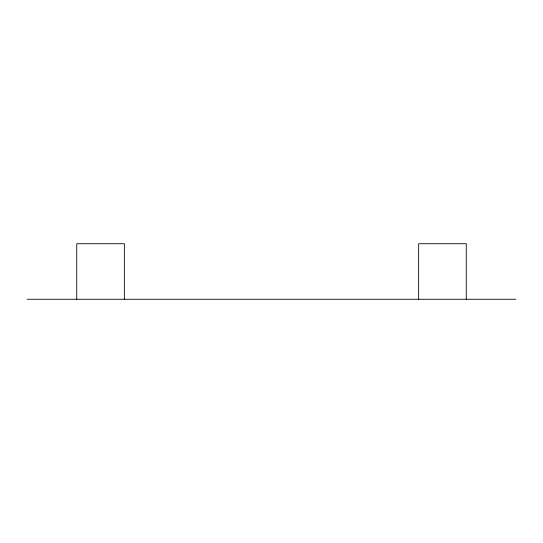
<?xml version="1.0" encoding="UTF-8"?>
<svg xmlns="http://www.w3.org/2000/svg" width="543" height="543" viewBox="0 0 543 543"><rect width="100%" height="100%" fill="white"/><g stroke="black" fill="none" stroke-linecap="round" stroke-linejoin="round"><path stroke-width="0.81" d="M27.15 299.274L515.85 299.274M466.254 299.274L466.254 243.726L418.639 243.726L418.639 299.274M124.361 299.274L124.361 243.726L76.746 243.726L76.746 299.274"/></g></svg>
